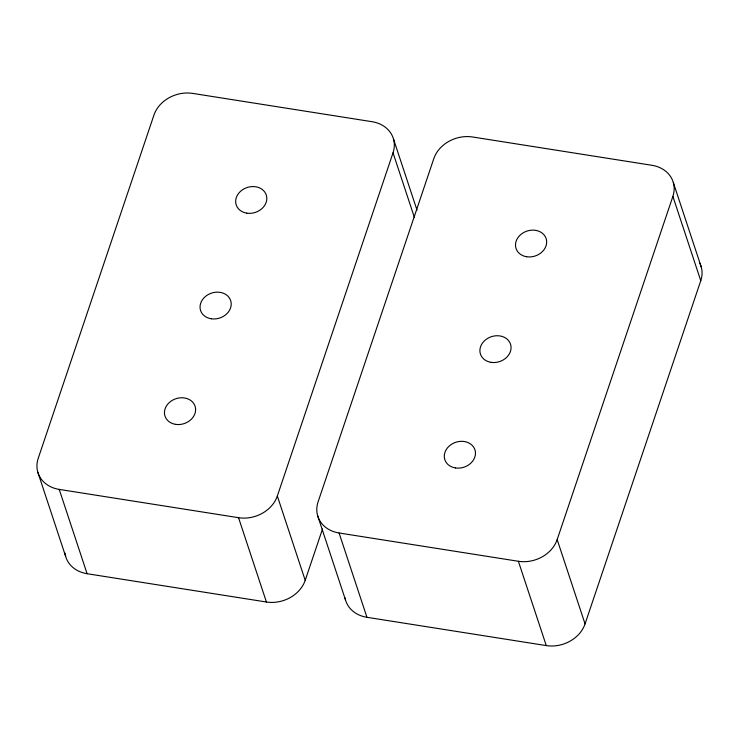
<?xml version="1.0" encoding="UTF-8"?>
<svg xmlns="http://www.w3.org/2000/svg" width="739" height="739" viewBox="0 0 739 739"><rect width="100%" height="100%" fill="white"/><g stroke="black" fill="none" stroke-linecap="round" stroke-linejoin="round"><path stroke-width="1.11" d="M305.207 580.327L277.328 496.017L393.037 152.825A31.675 26.234 -18.3 0 0 372.05 121.704L192.731 93.41A31.675 26.234 -18.3 0 0 153.943 115.09L38.234 458.291A31.675 26.234 -18.3 0 0 59.222 489.403L87.1 573.713L266.419 602.008A31.675 26.234 -18.3 0 0 305.207 580.327L322.527 528.958M585.057 623.91L557.169 539.599L672.878 196.398A31.675 26.234 -18.3 0 0 651.9 165.287L472.581 136.992A31.675 26.234 -18.3 0 0 433.793 158.673L318.084 501.864A31.675 26.234 -18.3 0 0 339.072 532.985L366.95 617.296L546.269 645.59A31.675 26.234 -18.3 0 0 585.057 623.91L700.766 280.709A31.675 26.234 -18.3 0 0 699.491 262.631M339.072 532.985L518.381 561.28A31.675 26.234 -18.3 0 0 557.169 539.599M59.222 489.403L238.54 517.697A31.675 26.234 -18.3 0 0 277.328 496.017M673.331 182.57L701.209 266.881M672.878 196.398L700.766 280.709M393.481 138.997L417.018 210.162M393.037 152.825L414.394 217.423M518.381 561.28L546.269 645.59M317.641 515.702L345.519 600.003M238.54 517.697L266.419 602.008M37.791 472.119L65.669 556.43M366.95 617.296A31.675 26.234 -18.3 0 1 345.002 597.777M87.1 573.713A31.675 26.234 -18.3 0 1 64.986 553.058M455.427 467.935A15.842 13.117 -18.3 0 0 475.048 450.171A15.842 13.117 -18.3 0 0 449.164 446.088A15.842 13.117 -18.3 0 0 455.427 467.935M491.029 362.332A15.842 13.117 -18.3 0 0 510.649 344.577A15.842 13.117 -18.3 0 0 484.766 340.494A15.842 13.117 -18.3 0 0 491.029 362.332M526.639 256.738A15.842 13.117 -18.3 0 0 546.25 238.974A15.842 13.117 -18.3 0 0 520.367 234.891A15.842 13.117 -18.3 0 0 526.639 256.738M246.789 213.155A15.842 13.117 -18.3 0 0 266.4 195.401A15.842 13.117 -18.3 0 0 240.526 191.318A15.842 13.117 -18.3 0 0 246.789 213.155M211.188 318.758A15.842 13.117 -18.3 0 0 230.799 300.995A15.842 13.117 -18.3 0 0 204.915 296.912A15.842 13.117 -18.3 0 0 211.188 318.758M175.577 424.352A15.842 13.117 -18.3 0 0 195.198 406.598A15.842 13.117 -18.3 0 0 169.314 402.515A15.842 13.117 -18.3 0 0 175.577 424.352"/></g></svg>
